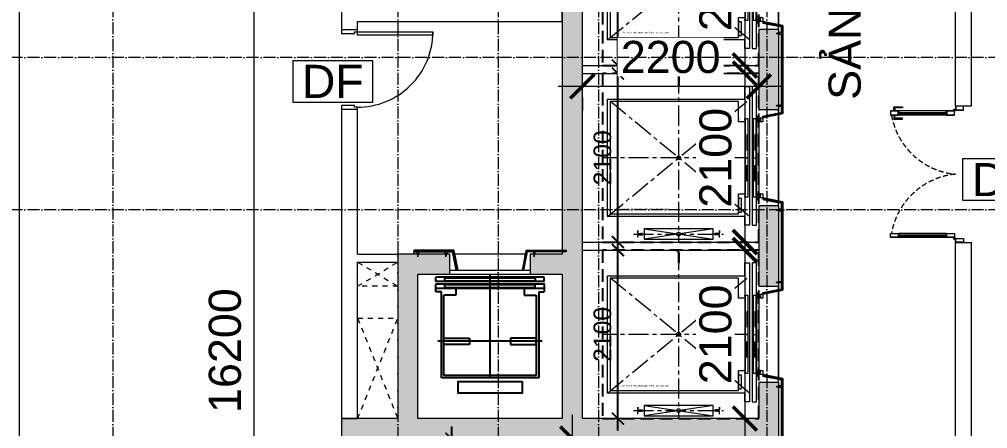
# Model space of a CAD drawing. Header units: millimetres. Extents: x -55733 to 116976, y -16290 to 119028.
# Drawn here: x 18735 to 30801, y 22225 to 27325 of the extents above; entities that cross this region are included whole.
import ezdxf
from ezdxf.enums import TextEntityAlignment as Align
from ezdxf.xclip import XClip

# ---------------------------------------------------------------- set-up
doc = ezdxf.new("R2010")
doc.units = ezdxf.units.MM
doc.header["$XCLIPFRAME"] = 0
for name, pattern in [('CENTERX2', [4, 2.5, -0.5, 0.5, -0.5]), ('Dash', [6.35, 3.175, -3.175]), ('Grid Line', [4.2, 3, -0.6, 0, -0.6]), ('HIDDEN', [0.375, 0.25, -0.125]), ('HIDDEN2', [4.7625, 3.175, -1.5875])]:
    doc.linetypes.add(name, pattern=pattern)
doc.layers.get('Defpoints').update_dxf_attribs({"color": 230})
for name, color, linetype, lineweight in [('A-DETL-GENF-HDLN', 161, 'Dash', 5), ('CHU', 181, 'Continuous', 5), ('CUA', 31, 'Continuous', 9), ('DIM', 1, 'Continuous', 5), ('G-ANNO-SYMB', 111, 'Continuous', 5), ('GRA', 211, 'Continuous', 9), ('LAT-GACH', 140, 'Continuous', 13), ('NET THAY 2', 55, 'Continuous', 5), ('NET-CAT', 3, 'Continuous', 15), ('NET-THAY', 2, 'Continuous', 9), ('THIET-BI-1', 26, 'Continuous', 5), ('TRUC', 225, 'Continuous', 5), ('Y-GHI CHU PCCC$0$Z-CT1-GHI CHU TT$0$KI-HIEU', 6, 'Continuous', 13)]:
    doc.layers.add(name, color=color, linetype=linetype, lineweight=lineweight)
doc.layers.add('Core - tb$0$CT3 MBT 11-31$0$Nqh-ME-01', color=8, linetype='Continuous')
doc.styles.add('Arial_3', font='arial_0.ttf', dxfattribs={"height": 400})
doc.styles.add('hoistway plan', font='chhbg.shx', dxfattribs={"height": 45})
doc.styles.add('TA1', font='arial_0.ttf')
doc.styles.add('Y-GHI CHU PCCC$0$Arial', font='arial_0.ttf')
doc.dimstyles.new('D_100', dxfattribs={"dimtxt": 220, "dimasz": 150, "dimexe": 150, "dimexo": 150, "dimgap": 80, "dimtad": 1, "dimdec": 0, "dimzin": 9, "dimtxsty": 'TA1', "dimblk": 'ARCHTICK', "dimcen": 1, "dimdle": 150, "dimclrd": 256, "dimclre": 256, "dimclrt": 7, "dimadec": 0, "dimazin": 0, "dimtfac": 1, "dimtdec": 0, "dimtix": 1, "dimtmove": 1, "dimatfit": 3, "dimfxl": 0, "dimtolj": 1, "dimtzin": 0, "dimlwd": -1, "dimlwe": -1, "dimarcsym": 0})
doc.dimstyles.new('D_200_KTx2', dxfattribs={"dimtxt": 400, "dimasz": 300, "dimexe": 300, "dimexo": 300, "dimgap": 160, "dimtad": 1, "dimdec": 0, "dimzin": 9, "dimtxsty": 'TA1', "dimblk": 'ARCHTICK', "dimcen": 1, "dimdle": 300, "dimclrd": 256, "dimclre": 256, "dimclrt": 7, "dimadec": 0, "dimazin": 0, "dimtfac": 1, "dimtdec": 0, "dimtix": 1, "dimtmove": 1, "dimatfit": 3, "dimldrblk": 'ARCHTICK', "dimfxl": 0, "dimtolj": 1, "dimtzin": 0, "dimlwd": -1, "dimlwe": -1, "dimarcsym": 0})
doc.dimstyles.new('hoistway plan', dxfattribs={"dimtxt": 45, "dimasz": 17, "dimexe": 15, "dimexo": 20, "dimgap": 25, "dimtad": 1, "dimdec": 0, "dimzin": 0, "dimdsep": 46, "dimtxsty": 'hoistway plan', "dimblk": 'DOT', "dimcen": 50, "dimclrd": 8, "dimclre": 8, "dimclrt": 3, "dimadec": 0, "dimazin": 0, "dimtfac": 1, "dimtdec": 0, "dimtmove": 1, "dimatfit": 3, "dimfxl": 0, "dimtolj": 1, "dimtzin": 0, "dimarcsym": 0})
pattern_1 = [(240.2551187, (159143.5025, 27963.0964), (5.42651964, -3.10086836), []), (330.2551187, (159143.5025, 27963.0964), (3.10086836, 5.42651964), [])]
pattern_2 = [(240.2551187, (159143.5025, 25763.0964), (5.42651964, -3.10086836), []), (330.2551187, (159143.5025, 25763.0964), (3.10086836, 5.42651964), [])]

# ---------------------------------------------------------------- blocks, each defined once
blk = doc.blocks.new('CUA 1 CANH MO - 2 - Type 1000-1152411-MẶT BẰNG HẦM 1')
at = {"layer": 'CUA'}
for p, q in [((-368, 1040), (-328, 1040)), ((-368, 102), (-368, 1040)), ((-328, 1040), (-328, 102)), ((-328, 102), (-368, 102))]:
    blk.add_line(p, q, dxfattribs=at)
at = {"layer": 'CUA', "lineweight": 5}
for p, q in [((-369, 102), (-399, 102)), ((-369, 61), (-369, 102)), ((-349, 61), (-369, 61)), ((-349, -98), (-349, 61)), ((571, 61), (551, 61)), ((551, 61), (551, -98)), ((601, 102), (571, 102)), ((571, 102), (571, 61)), ((-399, -98), (-349, -98)), ((551, -98), (601, -98))]:
    blk.add_line(p, q, dxfattribs=at)
blk.add_arc((-368, 102), 938, 359.5, 90, dxfattribs=at)
blk = doc.blocks.new('_DOT')
at = {"color": 0, "linetype": 'ByBlock'}
blk.add_line((-0.5, 0), (-1, 0), dxfattribs=at)
at = {"color": 0, "linetype": 'ByBlock', "const_width": 0.5}
blk.add_lwpolyline([(-0.25, 0, 1), (0.25, 0, 1)], format="xyb", close=True, dxfattribs=at)
blk = doc.blocks.new('A$C1F5A74C7')
at = {"color": 0, "lineweight": 5}
for p, q in [((0, 10), (0, 12)), ((0, 10), (21, 10)), ((3, 8), (3, 10)), ((3, 5), (3, 7)), ((5, 91), (10, 94)), ((5, 91), (5, 29)), ((5, 91), (15, 91)), ((6, 78), (5, 75)), ((5, 75), (8, 75)), ((6, 72), (5, 69)), ((5, 69), (8, 69)), ((6, 66), (5, 63)), ((5, 63), (8, 63)), ((6, 60), (5, 57)), ((5, 57), (8, 57)), ((6, 54), (5, 51)), ((5, 51), (8, 51)), ((5, 49), (8, 49)), ((5, 10), (5, 29)), ((8, 5), (5, 5)), ((7, 80), (6, 78)), ((6, 78), (10, 78)), ((8, 73), (6, 72)), ((8, 67), (6, 66)), ((8, 61), (6, 60)), ((8, 55), (6, 54)), ((8, 82), (7, 80)), ((7, 81), (10, 81)), ((7, 80), (10, 80)), ((7, 29), (7, 76)), ((7, 10), (7, 31)), ((7, 9), (7, 10)), ((7, 5), (7, 8)), ((7, 5), (7, 5)), ((9, 84), (8, 82)), ((8, 83), (10, 83)), ((8, 73), (8, 75)), ((8, 69), (8, 67)), ((8, 61), (8, 63)), ((8, 57), (8, 55)), ((8, 51), (8, 49)), ((10, 87), (9, 85)), ((9, 85), (12, 86)), ((10, 5), (9, 5)), ((10, 99), (10, 11)), ((10, 94), (15, 91)), ((10, 87), (12, 85)), ((10, 41), (10, 80)), ((10, 78), (15, 78)), ((10, 41), (11, 41)), ((10, 13), (10, 0)), ((12, 5), (10, 5)), ((11, 84), (13, 84)), ((11, 81), (14, 82)), ((11, 41), (11, 80)), ((11, 80), (14, 80)), ((12, 84), (12, 83)), ((12, 73), (12, 75)), ((12, 75), (15, 75)), ((12, 73), (15, 72)), ((12, 69), (12, 67)), ((12, 69), (15, 69)), ((12, 67), (15, 66)), ((12, 61), (12, 63)), ((12, 63), (15, 63)), ((12, 61), (15, 60)), ((12, 57), (12, 55)), ((12, 57), (15, 57)), ((12, 55), (15, 54)), ((12, 49), (12, 51)), ((12, 51), (15, 51)), ((12, 49), (15, 49)), ((12, 5), (12, 5)), ((13, 82), (14, 80)), ((16, 5), (13, 5)), ((14, 80), (15, 78)), ((14, 29), (14, 76)), ((14, 10), (14, 31)), ((14, 9), (14, 10)), ((14, 5), (14, 8)), ((15, 91), (15, 29)), ((15, 78), (15, 75)), ((15, 72), (15, 69)), ((15, 66), (15, 63)), ((15, 60), (15, 57)), ((15, 54), (15, 51)), ((15, 10), (15, 29)), ((18, 10), (18, 8)), ((18, 7), (18, 5)), ((21, 10), (21, 12))]:
    blk.add_line(p, q, dxfattribs=at)
for centre, radius, start, end in [((5, 7), 2.77, 227.3489, 309.0524), ((10, 15), 10.9, 250.5292, 255.5659), ((10, 15), 10.9, 263.51, 276.4907), ((10, 15), 10.9, 284.1671, 289.4715), ((16, 7), 2.77, 230.845, 312.6565)]:
    blk.add_arc(centre, radius, start, end, dxfattribs=at)
blk = doc.blocks.new('*U44')
for p, q in [((11, 0), (11, 0)), ((12, 0), (11, 0)), ((12, 0), (12, 0)), ((14, 0), (13, 0)), ((14, 3), (14, 4)), ((14, 2), (14, 3)), ((14, 2), (14, 2)), ((14, 0), (14, 1)), ((14, 0), (14, -1)), ((14, 0), (15, 0)), ((16, 0), (16, 0)), ((17, 0), (17, 0)), ((17, 0), (18, 0)), ((48, 10), (48, -10)), ((14, -2), (14, -3)), ((14, -2), (14, -2)), ((14, -3), (14, -4))]:
    blk.add_line(p, q)
blk.add_lwpolyline([(50, 10), (9, 10, 0.414215), (7, 8), (7, -8, 0.414214), (9, -10), (50, -10)], format="xyb")
for radius in [2.9, 0.712]:
    blk.add_circle((14, 0), radius)
at = {"extrusion": (0, 0, -1), "xscale": 0.3999999999068677, "yscale": 0.3999999999068677, "zscale": -0.4, "rotation": 90.00000000000001}
blk.add_blockref('A$C1F5A74C7', (-43, -4), dxfattribs=at)
blk = doc.blocks.new('_ArchTick')
at = {"color": 0, "const_width": 0.15}
blk.add_lwpolyline([(-0.5, -0.5), (0.5, 0.5)], dxfattribs=at)
blk = doc.blocks.new('*D133')
at = {"layer": 'Defpoints', "transparency": 16777216}
blk.add_line((1368, 5650), (1368, 2800), dxfattribs=at)
at = {"layer": 'Defpoints', "color": 0, "transparency": 16777216}
for p in [(1368, 5500), (1368, 2950), (1368, 2950)]:
    blk.add_point(p, dxfattribs=at)
at = {"layer": 'Defpoints', "transparency": 16777216, "xscale": 150, "yscale": 150, "zscale": 150}
for p, rotation in [((1368, 5500), 89.99999999999993), ((1368, 2950), 269.9999999999999)]:
    blk.add_blockref('_ArchTick', p, dxfattribs=dict(at, rotation=rotation))
at = {"layer": 'Defpoints', "color": 7, "transparency": 16777216, "insert": (984, 4175), "char_height": 220, "attachment_point": 5, "rotation": 90, "style": 'TA1'}
blk.add_mtext('\\A1;2550', dxfattribs=at)
blk = doc.blocks.new('*D128')
at = {"layer": 'Defpoints', "transparency": 16777216}
blk.add_line((3443, 5600), (3443, 8000), dxfattribs=at)
at = {"layer": 'Defpoints', "color": 0, "transparency": 16777216}
for p in [(3443, 7850), (3443, 7850), (3443, 5750)]:
    blk.add_point(p, dxfattribs=at)
at = {"layer": 'Defpoints', "transparency": 16777216, "xscale": 150, "yscale": 150, "zscale": 150}
for p, rotation in [((3443, 7850), 89.9999999999999), ((3443, 5750), 269.9999999999999)]:
    blk.add_blockref('_ArchTick', p, dxfattribs=dict(at, rotation=rotation))
at = {"layer": 'Defpoints', "color": 7, "transparency": 16777216, "insert": (3251, 6800), "char_height": 220, "attachment_point": 5, "rotation": 90, "style": 'TA1'}
blk.add_mtext('\\A1;2100', dxfattribs=at)
blk = doc.blocks.new('*D130')
at = {"layer": 'Defpoints', "transparency": 16777216}
blk.add_line((3443, 7800), (3443, 10200), dxfattribs=at)
at = {"layer": 'Defpoints', "color": 0, "transparency": 16777216}
for p in [(3443, 10050), (3443, 10050), (3443, 7950)]:
    blk.add_point(p, dxfattribs=at)
at = {"layer": 'Defpoints', "transparency": 16777216, "xscale": 150, "yscale": 150, "zscale": 150}
for p, rotation in [((3443, 10050), 89.9999999999999), ((3443, 7950), 269.9999999999999)]:
    blk.add_blockref('_ArchTick', p, dxfattribs=dict(at, rotation=rotation))
at = {"layer": 'Defpoints', "color": 7, "transparency": 16777216, "insert": (3251, 9000), "char_height": 220, "attachment_point": 5, "rotation": 90, "style": 'TA1'}
blk.add_mtext('\\A1;2100', dxfattribs=at)
blk = doc.blocks.new('*D131')
at = {"layer": 'Defpoints', "transparency": 16777216}
blk.add_line((3443, 10000), (3443, 12400), dxfattribs=at)
at = {"layer": 'Defpoints', "color": 0, "transparency": 16777216}
for p in [(3443, 12250), (3443, 12250), (3443, 10150)]:
    blk.add_point(p, dxfattribs=at)
at = {"layer": 'Defpoints', "transparency": 16777216, "xscale": 150, "yscale": 150, "zscale": 150}
for p, rotation in [((3443, 12250), 89.9999999999999), ((3443, 10150), 269.9999999999999)]:
    blk.add_blockref('_ArchTick', p, dxfattribs=dict(at, rotation=rotation))
at = {"layer": 'Defpoints', "color": 7, "transparency": 16777216, "insert": (3251, 11200), "char_height": 220, "attachment_point": 5, "rotation": 90, "style": 'TA1'}
blk.add_mtext('\\A1;2100', dxfattribs=at)
blk = doc.blocks.new('A$C02D11954')
at = {"layer": 'Core - tb$0$CT3 MBT 11-31$0$Nqh-ME-01'}
for p, q in [((-1575, -91), (-1575, -36)), ((-1463, -45), (-337, -45)), ((-1463, -82), (-1463, -45)), ((-1463, -82), (-337, -82)), ((-900, -1294), (-900, 0)), ((-337, -45), (-337, -82)), ((-225, -91), (-225, -36)), ((-1575, -221), (-1575, -121)), ((-1463, -130), (-337, -130)), ((-1463, -167), (-1463, -130)), ((-1463, -167), (-337, -167)), ((-337, -167), (-337, -130)), ((-249, -836), (-1550, -836))]:
    blk.add_line(p, q, dxfattribs=at)
for points in [[(-225, -36), (-1575, -36)], [(-225, -91), (-1575, -91)], [(-1575, -121), (-225, -121), (-225, -221)], [(-1575, -176), (-225, -176)], [(-1506, -221), (-1575, -221)], [(-1506, -1294), (-1506, -221)], [(-1325, -176), (-1325, -261)], [(-475, -176), (-475, -261)], [(-294, -221), (-294, -1294)], [(-294, -221), (-225, -221)], [(-1475, -1264), (-1475, -261)], [(-1325, -261), (-1475, -261)], [(-475, -261), (-325, -261)], [(-325, -261), (-325, -1264)], [(-1475, -876), (-1475, -796)], [(-1475, -796), (-1155, -796)], [(-1155, -796), (-1155, -876)], [(-645, -796), (-645, -876)], [(-325, -796), (-645, -796)], [(-325, -876), (-325, -796)], [(-1155, -876), (-1475, -876)], [(-645, -876), (-325, -876)], [(-294, -1294), (-1506, -1294)], [(-325, -1264), (-1475, -1264)]]:
    blk.add_lwpolyline(points, dxfattribs=at)
blk.add_lwpolyline([(-500, -1339), (-500, -1482), (-1298, -1482), (-1298, -1339)], close=True, dxfattribs=at)
blk = doc.blocks.new('*D64')
at = {"layer": 'Defpoints', "color": 0, "transparency": 16777216}
for p in [(21662, 31297), (22751, 31297), (22751, 15097)]:
    blk.add_point(p, dxfattribs=at)
at = {"layer": 'DIM', "transparency": 16777216}
for p, q in [((21662, 14797), (21662, 31597)), ((22451, 31297), (21362, 31297)), ((22451, 15097), (21362, 15097))]:
    blk.add_line(p, q, dxfattribs=at)
at = {"layer": 'DIM', "transparency": 16777216, "xscale": 300, "yscale": 300, "zscale": 300}
for p, rotation in [((21662, 31297), 90), ((21662, 15097), 270)]:
    blk.add_blockref('_ArchTick', p, dxfattribs=dict(at, rotation=rotation))
at = {"layer": 'DIM', "color": 7, "transparency": 16777216, "insert": (21298, 23197), "char_height": 400, "attachment_point": 5, "rotation": 90, "style": 'TA1'}
blk.add_mtext('\\A1;16200', dxfattribs=at)
blk = doc.blocks.new('*D70')
at = {"layer": 'Defpoints', "color": 0, "transparency": 16777216}
for p in [(27951, 28850), (27776, 26750), (27951, 26750)]:
    blk.add_point(p, dxfattribs=at)
at = {"layer": 'DIM', "transparency": 16777216}
for p, q in [((27776, 29150), (27776, 26450)), ((27651, 28850), (27476, 28850)), ((27651, 26750), (27476, 26750))]:
    blk.add_line(p, q, dxfattribs=at)
at = {"layer": 'DIM', "transparency": 16777216, "xscale": 300, "yscale": 300, "zscale": 300}
for p, rotation in [((27776, 28850), 90), ((27776, 26750), 270)]:
    blk.add_blockref('_ArchTick', p, dxfattribs=dict(at, rotation=rotation))
at = {"layer": 'DIM', "color": 7, "transparency": 16777216, "insert": (27411, 27800), "char_height": 400, "attachment_point": 5, "rotation": 90, "style": 'TA1', "bg_fill": 3, "box_fill_scale": 1.1, "bg_fill_color": 256, "bg_fill_true_color": 13158600, "bg_fill_transparency": 0}
blk.add_mtext('\\A1;2100', dxfattribs=at)
blk = doc.blocks.new('*D71')
at = {"layer": 'Defpoints', "color": 0, "transparency": 16777216}
for p in [(27951, 26650), (27776, 24550), (27951, 24550)]:
    blk.add_point(p, dxfattribs=at)
at = {"layer": 'DIM', "transparency": 16777216}
for p, q in [((27776, 26950), (27776, 24250)), ((27651, 26650), (27476, 26650)), ((27651, 24550), (27476, 24550))]:
    blk.add_line(p, q, dxfattribs=at)
at = {"layer": 'DIM', "transparency": 16777216, "xscale": 300, "yscale": 300, "zscale": 300}
for p, rotation in [((27776, 26650), 90), ((27776, 24550), 270)]:
    blk.add_blockref('_ArchTick', p, dxfattribs=dict(at, rotation=rotation))
at = {"layer": 'DIM', "color": 7, "transparency": 16777216, "insert": (27411, 25600), "char_height": 400, "attachment_point": 5, "rotation": 90, "style": 'TA1', "bg_fill": 3, "box_fill_scale": 1.1, "bg_fill_color": 256, "bg_fill_true_color": 13158600, "bg_fill_transparency": 0}
blk.add_mtext('\\A1;2100', dxfattribs=at)
blk = doc.blocks.new('*D72')
at = {"layer": 'Defpoints', "color": 0, "transparency": 16777216}
for p in [(27951, 24450), (27776, 22350), (27951, 22350)]:
    blk.add_point(p, dxfattribs=at)
at = {"layer": 'DIM', "transparency": 16777216}
for p, q in [((27776, 24750), (27776, 22050)), ((27651, 24450), (27476, 24450)), ((27651, 22350), (27476, 22350))]:
    blk.add_line(p, q, dxfattribs=at)
at = {"layer": 'DIM', "transparency": 16777216, "xscale": 300, "yscale": 300, "zscale": 300}
for p, rotation in [((27776, 24450), 90), ((27776, 22350), 270)]:
    blk.add_blockref('_ArchTick', p, dxfattribs=dict(at, rotation=rotation))
at = {"layer": 'DIM', "color": 7, "transparency": 16777216, "insert": (27411, 23400), "char_height": 400, "attachment_point": 5, "rotation": 90, "style": 'TA1', "bg_fill": 3, "box_fill_scale": 1.1, "bg_fill_color": 256, "bg_fill_true_color": 13158600, "bg_fill_transparency": 0}
blk.add_mtext('\\A1;2100', dxfattribs=at)
blk = doc.blocks.new('*D73')
at = {"layer": 'Defpoints', "color": 0, "transparency": 16777216}
for p in [(25751, 26650), (27951, 26650), (25751, 26490)]:
    blk.add_point(p, dxfattribs=at)
at = {"layer": 'DIM', "transparency": 16777216}
for p, q in [((28251, 26490), (25451, 26490)), ((25751, 26350), (25751, 26190)), ((27951, 26350), (27951, 26190))]:
    blk.add_line(p, q, dxfattribs=at)
at = {"layer": 'DIM', "transparency": 16777216, "xscale": 300, "yscale": 300, "zscale": 300, "rotation": 180}
blk.add_blockref('_ArchTick', (25751, 26490), dxfattribs=at)
at = {"layer": 'DIM', "transparency": 16777216, "xscale": 300, "yscale": 300, "zscale": 300}
blk.add_blockref('_ArchTick', (27951, 26490), dxfattribs=at)
at = {"layer": 'DIM', "color": 7, "transparency": 16777216, "insert": (26851, 26854), "char_height": 400, "attachment_point": 5, "style": 'TA1', "bg_fill": 3, "box_fill_scale": 1.1, "bg_fill_color": 256, "bg_fill_true_color": 13158600, "bg_fill_transparency": 0}
blk.add_mtext('\\A1;2200', dxfattribs=at)
blk = doc.blocks.new('*D75')
at = {"layer": 'Defpoints', "color": 0, "transparency": 16777216}
for p in [(25626, 22100), (25801, 22100), (25801, 19550)]:
    blk.add_point(p, dxfattribs=at)
at = {"layer": 'DIM', "transparency": 16777216}
for p, q in [((25626, 19250), (25626, 22400)), ((25501, 22100), (25326, 22100)), ((25501, 19550), (25326, 19550))]:
    blk.add_line(p, q, dxfattribs=at)
at = {"layer": 'DIM', "transparency": 16777216, "xscale": 300, "yscale": 300, "zscale": 300}
for p, rotation in [((25626, 22100), 90), ((25626, 19550), 270)]:
    blk.add_blockref('_ArchTick', p, dxfattribs=dict(at, rotation=rotation))
at = {"layer": 'DIM', "color": 7, "transparency": 16777216, "insert": (25261, 20825), "char_height": 400, "attachment_point": 5, "rotation": 90, "style": 'TA1', "bg_fill": 3, "box_fill_scale": 1.1, "bg_fill_color": 256, "bg_fill_true_color": 13158600, "bg_fill_transparency": 0}
blk.add_mtext('\\A1;2550', dxfattribs=at)
blk = doc.blocks.new('*U139')
for p, q in [((-788, 112), (-788, 712)), ((-771, 699, 0), (-771, 126, 0)), ((-754, 699, 0), (-754, 126, 0)), ((-738, 112), (-738, 712)), ((737, 112), (737, 712)), ((754, 699, 0), (754, 126, 0)), ((771, 699, 0), (771, 126, 0)), ((788, 112), (788, 712)), ((-5679, 0, 0), (-850, 0, 0)), ((5314, 0, 0), (850, 0, 0)), ((-5679, -100, 0), (-850, -100, 0)), ((-5666, -42, 0), (-863, -42, 0)), ((-5666, -58, 0), (-863, -58, 0)), ((5314, -100, 0), (850, -100, 0)), ((5301, -42, 0), (863, -42, 0)), ((5301, -58, 0), (863, -58, 0))]:
    blk.add_line(p, q)
at = {"color": 1}
for p, q in [((-763, 119, 0), (-763, 706, 0)), ((762, 119, 0), (762, 706, 0)), ((-857, -50, 0), (-5673, -50, 0)), ((857, -50, 0), (5308, -50, 0))]:
    blk.add_line(p, q, dxfattribs=at)
at = {"ltscale": 100}
for p, q in [((-5679, -61, 0), (-5679, -39, 0)), ((-5679, -61, 0), (-5679, -39, 0)), ((-850, -61, 0), (-850, -39, 0)), ((-850, -61, 0), (-850, -39, 0)), ((850, -61, 0), (850, -39, 0)), ((850, -61, 0), (850, -39, 0)), ((5314, -61, 0), (5314, -39, 0)), ((5314, -61, 0), (5314, -39, 0))]:
    blk.add_line(p, q, dxfattribs=at)
for points in [[(-738, 712), (-788, 712), (-788, 812), (-738, 812)], [(-740, 714), (-786, 714), (-786, 810), (-740, 810)], [(737, 712), (788, 712), (788, 812), (737, 812)], [(740, 714), (786, 714), (786, 810), (740, 810)], [(-5729, -100), (-5729, 0), (-5679, 0), (-5679, -100)], [(-850, 0), (-800, 0), (-800, -100), (-850, -100)], [(-738, 12), (-788, 12), (-788, 112), (-738, 112)], [(-740, 14), (-786, 14), (-786, 110), (-740, 110)], [(737, 12), (788, 12), (788, 112), (737, 112)], [(740, 14), (786, 14), (786, 110), (740, 110)], [(850, 0), (800, 0), (800, -100), (850, -100)], [(5364, -100), (5364, 0), (5314, 0), (5314, -100)], [(-5727, -98), (-5727, -2), (-5681, -2), (-5681, -98)], [(-848, -2), (-802, -2), (-802, -98), (-848, -98)], [(848, -2), (802, -2), (802, -98), (848, -98)], [(5362, -98), (5362, -2), (5316, -2), (5316, -98)]]:
    blk.add_lwpolyline(points, close=True)
for points in [[(687, 662), (697, 662), (697, 757), (728, 757, -0.063254), (727, 760), (727, 765, -0.063254), (728, 767), (687, 767), (687, 757)], [(737, 775), (737, 750, -0.414214), (727, 760), (727, 765, -0.414214)], [(788, 775), (788, 750, 0.414214), (798, 760), (798, 765, 0.414214)], [(838, 662), (828, 662), (828, 757), (797, 757, 0.063254), (798, 760), (798, 765, 0.063254), (797, 767), (838, 767), (838, 757)]]:
    blk.add_lwpolyline(points, format="xyb", close=True)
at = {"elevation": 0}
for points in [[(-752, 712), (-774, 712), (-774, 700, 0.414214), (-773, 699), (-770, 699, 0.414214), (-769, 700, 0.414214), (-770, 700), (-772, 700, -0.414214), (-773, 701), (-773, 711, -0.414214), (-772, 711), (-753, 711, -0.414214), (-753, 711), (-753, 701, -0.414214), (-753, 700), (-756, 700, 0.414214), (-756, 700, 0.414214), (-756, 699), (-752, 699, 0.414214), (-752, 700), (-752, 712)], [(752, 712), (774, 712), (774, 700, -0.414214), (773, 699), (770, 699, -0.414214), (769, 700, -0.414214), (770, 700), (772, 700, 0.414214), (772, 701), (772, 711, 0.414214), (772, 711), (753, 711, 0.414214), (752, 711), (752, 701, 0.414214), (753, 700), (756, 700, -0.414214), (756, 700, -0.414214), (756, 699), (752, 699, -0.414214), (752, 700), (752, 712)], [(-5679, -39), (-5679, -61), (-5667, -61, 0.414214), (-5666, -61), (-5666, -57, 0.414214), (-5667, -57, 0.414214), (-5667, -57), (-5667, -60, -0.414214), (-5668, -60), (-5678, -60, -0.414214), (-5678, -60), (-5678, -41, -0.414214), (-5678, -40), (-5668, -40, -0.414214), (-5667, -41), (-5667, -43, 0.414214), (-5667, -44, 0.414214), (-5666, -43), (-5666, -40, 0.414214), (-5667, -39), (-5679, -39)], [(-850, -39), (-850, -61), (-863, -61, -0.414214), (-863, -61), (-863, -57, -0.414214), (-863, -57, -0.414214), (-862, -57), (-862, -60, 0.414214), (-862, -60), (-852, -60, 0.414214), (-851, -60), (-851, -41, 0.414214), (-852, -40), (-862, -40, 0.414214), (-862, -41), (-862, -43, -0.414214), (-863, -44, -0.414214), (-863, -43), (-863, -40, -0.414214), (-863, -39), (-850, -39)], [(850, -39), (850, -61), (863, -61, 0.414214), (863, -61), (863, -57, 0.414214), (863, -57, 0.414214), (862, -57), (862, -60, -0.414214), (862, -60), (852, -60, -0.414214), (851, -60), (851, -41, -0.414214), (852, -40), (862, -40, -0.414214), (862, -41), (862, -43, 0.414214), (863, -44, 0.414214), (863, -43), (863, -40, 0.414214), (863, -39), (850, -39)], [(5314, -39), (5314, -61), (5302, -61, -0.414214), (5301, -61), (5301, -57, -0.414214), (5302, -57, -0.414214), (5302, -57), (5302, -60, 0.414214), (5303, -60), (5313, -60, 0.414214), (5313, -60), (5313, -41, 0.414214), (5313, -40), (5303, -40, 0.414214), (5302, -41), (5302, -43, -0.414214), (5302, -44, -0.414214), (5301, -43), (5301, -40, -0.414214), (5302, -39), (5314, -39)]]:
    blk.add_lwpolyline(points, format="xyb", dxfattribs=at)
at = {"color": 8, "lineweight": 5, "elevation": 0}
for points in [[(-765, 706, -0.110226), (-765, 706), (-760, 706, -0.110226), (-760, 706, -0.547587), (-760, 702, 0.371535), (-760, 702, -0.207699), (-760, 698, 0.626616), (-760, 697, 0.088099), (-754, 699), (-757, 699), (-757, 702), (-755, 702), (-759, 707, 0.26277), (-759, 707), (-763, 707), (-766, 707, 0.26277), (-766, 707), (-770, 702), (-768, 702), (-768, 699), (-771, 699, 0.088099), (-765, 697, 0.626616), (-765, 698, -0.207699), (-765, 702, 0.371535), (-765, 702, -0.547587)], [(765, 706, 0.110226), (765, 706), (760, 706, 0.110226), (760, 706, 0.547587), (760, 702, -0.371535), (760, 702, 0.207699), (760, 698, -0.626616), (760, 697, -0.088099), (754, 699), (757, 699), (757, 702), (755, 702), (759, 707, -0.26277), (759, 707), (762, 707), (766, 707, -0.26277), (766, 707), (770, 702), (768, 702), (768, 699), (771, 699, -0.088099), (765, 697, -0.626616), (765, 698, 0.207699), (765, 702, -0.371535), (765, 702, 0.547587)], [(-765, 119, 0.110226), (-765, 119), (-760, 119, 0.110226), (-760, 119, 0.547587), (-760, 123, -0.371535), (-760, 123, 0.207699), (-760, 127, -0.626616), (-760, 128, -0.088099), (-754, 126), (-757, 126), (-757, 123), (-755, 123), (-759, 118, -0.26277), (-759, 118), (-763, 118), (-766, 118, -0.26277), (-766, 118), (-770, 123), (-768, 123), (-768, 126), (-771, 126, -0.088099), (-765, 128, -0.626616), (-765, 127, 0.207699), (-765, 123, -0.371535), (-765, 123, 0.547587)], [(765, 119, -0.110226), (765, 119), (760, 119, -0.110226), (760, 119, -0.547587), (760, 123, 0.371535), (760, 123, -0.207699), (760, 127, 0.626616), (760, 128, 0.088099), (754, 126), (757, 126), (757, 123), (755, 123), (759, 118, 0.26277), (759, 118), (762, 118), (766, 118, 0.26277), (766, 118), (770, 123), (768, 123), (768, 126), (771, 126, 0.088099), (765, 128, 0.626616), (765, 127, -0.207699), (765, 123, 0.371535), (765, 123, -0.547587)]]:
    blk.add_lwpolyline(points, format="xyb", close=True, dxfattribs=at)
at = {"color": 1, "elevation": 0}
for points in [[(-760, 119), (-765, 119), (-765, 706), (-760, 706)], [(760, 119), (765, 119), (765, 706), (760, 706)]]:
    blk.add_lwpolyline(points, close=True, dxfattribs=at)
for points in [[(-752, 112), (-774, 112), (-774, 125, -0.414214), (-773, 126), (-770, 126, -0.414214), (-769, 125, -0.414214), (-770, 124), (-772, 124, 0.414214), (-773, 124), (-773, 114, 0.414214), (-772, 114), (-753, 114, 0.414214), (-753, 114), (-753, 124, 0.414214), (-753, 124), (-756, 124, -0.414214), (-756, 125, -0.414214), (-756, 126), (-752, 126, -0.414214), (-752, 125), (-752, 112)], [(752, 112), (774, 112), (774, 125, 0.414214), (773, 126), (770, 126, 0.414214), (769, 125, 0.414214), (770, 124), (772, 124, -0.414214), (772, 124), (772, 114, -0.414214), (772, 114), (753, 114, -0.414214), (752, 114), (752, 124, -0.414214), (753, 124), (756, 124, 0.414214), (756, 125, 0.414214), (756, 126), (752, 126, 0.414214), (752, 125), (752, 112)]]:
    blk.add_lwpolyline(points, format="xyb")
at = {"elevation": 0}
for points in [[(-5679, -41), (-5679, -60)], [(-5679, -41), (-5679, -60)], [(-850, -41), (-850, -60)], [(-850, -41), (-850, -60)], [(850, -41), (850, -60)], [(850, -41), (850, -60)], [(5314, -41), (5314, -60)], [(5314, -41), (5314, -60)]]:
    blk.add_lwpolyline(points, dxfattribs=at)
at = {"color": 8, "lineweight": 5}
for points in [[(-5673, -52, -0.110226), (-5673, -52), (-5673, -48, -0.110226), (-5673, -48, -0.547587), (-5669, -47, 0.371535), (-5669, -47, -0.207699), (-5664, -47, 0.626616), (-5664, -47, 0.088099), (-5666, -42), (-5666, -44), (-5669, -44), (-5669, -43), (-5674, -46, 0.26277), (-5674, -47), (-5674, -50), (-5674, -53, 0.26277), (-5674, -54), (-5669, -57), (-5669, -56), (-5666, -56), (-5666, -58, 0.088099), (-5664, -53, 0.626616), (-5664, -53, -0.207699), (-5669, -53, 0.371535), (-5669, -53, -0.547587)], [(-857, -52, 0.110226), (-857, -52), (-857, -48, 0.110226), (-857, -48, 0.547587), (-860, -47, -0.371535), (-861, -47, 0.207699), (-865, -47, -0.626616), (-865, -47, -0.088099), (-863, -42), (-863, -44), (-860, -44), (-860, -43), (-856, -46, -0.26277), (-855, -47), (-855, -50), (-855, -53, -0.26277), (-856, -54), (-860, -57), (-860, -56), (-863, -56), (-863, -58, -0.088099), (-865, -53, -0.626616), (-865, -53, 0.207699), (-861, -53, -0.371535), (-860, -53, 0.547587)], [(857, -52, -0.110226), (857, -52), (857, -48, -0.110226), (857, -48, -0.547587), (860, -47, 0.371535), (861, -47, -0.207699), (865, -47, 0.626616), (865, -47, 0.088099), (863, -42), (863, -44), (860, -44), (860, -43), (856, -46, 0.26277), (855, -47), (855, -50), (855, -53, 0.26277), (856, -54), (860, -57), (860, -56), (863, -56), (863, -58, 0.088099), (865, -53, 0.626616), (865, -53, -0.207699), (861, -53, 0.371535), (860, -53, -0.547587)], [(5308, -52, 0.110226), (5308, -52), (5308, -48, 0.110226), (5308, -48, 0.547587), (5304, -47, -0.371535), (5304, -47, 0.207699), (5299, -47, -0.626616), (5299, -47, -0.088099), (5301, -42), (5301, -44), (5304, -44), (5304, -43), (5308, -46, -0.26277), (5309, -47), (5309, -50), (5309, -53, -0.26277), (5308, -54), (5304, -57), (5304, -56), (5301, -56), (5301, -58, -0.088099), (5299, -53, -0.626616), (5299, -53, 0.207699), (5304, -53, -0.371535), (5304, -53, 0.547587)]]:
    blk.add_lwpolyline(points, format="xyb", close=True, dxfattribs=at)
at = {"color": 1}
for points in [[(-857, -48), (-857, -53), (-5673, -53), (-5673, -48)], [(857, -48), (857, -53), (5308, -53), (5308, -48)]]:
    blk.add_lwpolyline(points, close=True, dxfattribs=at)
for centre, radius in [((-800, 12), 12.5), ((-800, 12), 10.5), ((800, 12), 12.5), ((800, 12), 10.5)]:
    blk.add_circle(centre, radius)
at = {"color": 8, "linetype": 'HIDDEN2', "lineweight": 5, "ltscale": 20}
for centre, start, end in [((-893, -86), 5.5004, 79.9944), ((893, -86), 100.0056, 174.4996)]:
    blk.add_arc(centre, 898, start, end, dxfattribs=at)
blk = doc.blocks.new('Y-GHI CHU PCCC$0$A$C67775D76')
at = {"color": 8, "ltscale": 30}
blk.add_lwpolyline([(-266.7, -137.5), (266.7, -137.5), (266.7, 137.5), (-266.7, 137.5)], close=True, dxfattribs=at)
at = {"color": 8, "style": 'Y-GHI CHU PCCC$0$Arial'}
blk.add_text('DF', height=220, dxfattribs=at).set_placement((0, 0), align=Align.MIDDLE_CENTER)
blk = doc.blocks.new('P13_13_900_CO_900_1600x1350_Rear_2050x1910')
h = blk.add_hatch()
h.set_pattern_fill('ANSI31', color=256, scale=50, angle=90, style=0)
h.set_pattern_definition([(225, (-738.679, 3896.771), (-4.419417, 4.419417), [])])
h.paths.add_polyline_path([(-947, 2019, 0.227735), (-946, 2018, -0.227735), (-945, 2016), (-945, 1990, -0.414214), (-947, 1988), (-953, 1988, -0.414214), (-955, 1990), (-955, 2016, -0.227735), (-954, 2018, 0.227735), (-954, 2019), (-954, 2041, 0.414214), (-956, 2043), (-986, 2043, -0.414214), (-988, 2045), (-988, 2050), (-913, 2050), (-913, 2045, -0.414214), (-915, 2043), (-945, 2043, 0.414214), (-947, 2041)])
h = blk.add_hatch()
h.set_pattern_fill('ANSI31', color=256, scale=50, angle=90, style=0)
h.set_pattern_definition([(315, (-3335.6985, 52.7706), (-4.419417, -4.419417), [])])
h.paths.add_polyline_path([(-1460, 6), (-1458, 6), (-1458, 34, -0.414214), (-1450, 42), (-1405, 42, 0.414214), (-1400, 47), (-1400, 53, 0.414214), (-1405, 58), (-1450, 58, -0.414214), (-1458, 66), (-1458, 93), (-1460, 93), (-1460, 65, 0.414214), (-1451, 56), (-1406, 56, -0.414214), (-1402, 52), (-1402, 48, -0.414214), (-1406, 44), (-1451, 44, 0.414214), (-1460, 35)])
h = blk.add_hatch()
h.set_pattern_fill('ANSI31', color=256, scale=50, angle=90, style=0)
h.set_pattern_definition([(225, (1435.637, 52.7706), (4.419417, -4.419417), [])])
h.paths.add_polyline_path([(-440, 6), (-442, 6), (-442, 34, 0.414214), (-450, 42), (-495, 42, -0.414214), (-500, 47), (-500, 53, -0.414214), (-495, 58), (-450, 58, 0.414214), (-442, 66), (-442, 93), (-440, 93), (-440, 65, -0.414214), (-449, 56), (-494, 56, 0.414214), (-498, 52), (-498, 48, 0.414214), (-494, 44), (-449, 44, -0.414214), (-440, 35)])
for p, q in [((-988, 2050), (-913, 2050)), ((-988, 2050), (-988, 2045)), ((-986, 2043), (-956, 2043)), ((-955, 2016), (-955, 1890)), ((-954, 2019), (-954, 2041)), ((-947, 2019), (-947, 2041)), ((-915, 2043), (-945, 2043)), ((-945, 2016), (-945, 1890)), ((-913, 2050), (-913, 2045)), ((-953, 1888), (-947, 1888)), ((-205, 1485), (-195, 1485)), ((-125, 1450), (-125, 550)), ((-65, 1450), (-65, 550)), ((-65, 1450), (-65, 550)), ((-35, 1450), (-35, 550)), ((50, 1550), (20, 1485)), ((20, 1450), (20, 550)), ((-85, 1000), (-120, 1000)), ((-85, 1000), (-120, 1000)), ((-205, 515), (-195, 515)), ((50, 450), (20, 515)), ((-1458, 93), (-1460, 93)), ((-1460, 93), (-1460, 65)), ((-1460, 6), (-1460, 35)), ((-1458, 6), (-1460, 6)), ((-1458, 66), (-1458, 93)), ((-1458, 6), (-1458, 34)), ((-1451, 56), (-1406, 56)), ((-1451, 44), (-1406, 44)), ((-1450, 58), (-1405, 58)), ((-1450, 42), (-1405, 42)), ((-1402, 48), (-1402, 52)), ((-1400, 47), (-1400, 53)), ((-500, 47), (-500, 53)), ((-498, 48), (-498, 52)), ((-450, 58), (-495, 58)), ((-450, 42), (-495, 42)), ((-449, 56), (-494, 56)), ((-449, 44), (-494, 44)), ((-442, 66), (-442, 93)), ((-442, 93), (-440, 93)), ((-442, 6), (-442, 34)), ((-442, 6), (-440, 6)), ((-440, 93), (-440, 65)), ((-440, 6), (-440, 35))]:
    blk.add_line(p, q)
at = {"linetype": 'CENTERX2', "ltscale": 100}
for p, q in [((-950, 2050), (-950, -50)), ((-1835, 269), (-65, 1731)), ((-65, 269), (-1835, 1731)), ((-125, 1000), (-1900, 1000)), ((-1512, 50), (-389, 50))]:
    blk.add_line(p, q, dxfattribs=at)
at = {"linetype": 'HIDDEN', "ltscale": 150}
for p, q in [((-125, 1731), (-125, 1485)), ((-125, 515), (-125, 269))]:
    blk.add_line(p, q, dxfattribs=at)
at = {"ltscale": 100}
for p, q in [((-520, 115), (-1380, -15)), ((-1380, 115), (-520, -15))]:
    blk.add_line(p, q, dxfattribs=at)
for points in [[(-65, 550), (-65, 160), (-125, 160), (-125, 269), (-1835, 269), (-1835, 1731), (-125, 1731), (-125, 1890), (-65, 1890), (-65, 1890)], [(-65, 1890), (-65, 1450)], [(20, 1473), (20, 1890), (-35, 1890), (-35, 1450)], [(-135, 1485), (-125, 1485), (-125, 1450), (-205, 1450), (-205, 1485), (-205, 1700), (-1805, 1700), (-1805, 300), (-205, 300), (-205, 515), (-205, 550), (-125, 550), (-125, 515), (-135, 515)], [(-120, 1000), (-85, 1000), (-85, 1485), (-120, 1485), (-120, 515), (-85, 515), (-85, 1000)], [(-20, 1000), (15, 1000), (15, 1485), (-20, 1485), (-20, 515), (15, 515), (15, 1000)], [(70, 1485), (70, 1450), (20, 1450), (20, 1485), (35, 1485), (35, 1480), (25, 1480), (25, 1455), (65, 1455), (65, 1480), (55, 1480), (55, 1485), (70, 1485)], [(-35, 550), (-35, 160), (20, 160), (20, 515)], [(70, 515), (70, 550), (20, 550), (20, 515), (35, 515), (35, 520), (25, 520), (25, 545), (65, 545), (65, 520), (55, 520), (55, 515), (70, 515)]]:
    blk.add_lwpolyline(points)
for points in [[(50, 1450), (50, 1500), (100, 1500), (100, 1450)], [(-205, 318), (-205, 498), (-207, 498), (-207, 318)], [(-165, 323), (-165, 493), (-205, 493), (-205, 323)], [(50, 500), (50, 550), (100, 550), (100, 500)], [(-520, 115), (-1380, 115), (-1380, -15), (-520, -15)]]:
    blk.add_lwpolyline(points, close=True)
for centre in [(-950, 1000), (-950, 50)]:
    blk.add_circle(centre, 23.8, dxfattribs=at)
for centre, radius, start, end in [((-986, 2045), 2, 180, 270), ((-956, 2041), 2, 0, 90), ((-953, 2016), 2, 128.6822, 180), ((-956, 2019), 2, 308.6822, 0), ((-945, 2041), 2, 90, 180), ((-945, 2019), 2, 180, 231.3178), ((-947, 2016), 2, 0, 51.3178), ((-915, 2045), 2, 270, 0), ((-953, 1890), 2, 180, 270), ((-947, 1890), 2, 270, 0), ((-1451, 65), 9, 180, 270), ((-1451, 35), 9, 90, 180), ((-1450, 66), 8, 180, 270), ((-1450, 34), 8, 90, 180), ((-1406, 52), 4, 0, 90), ((-1406, 48), 4, 270, 0), ((-1405, 53), 5, 0, 90), ((-1405, 47), 5, 270, 0), ((-495, 53), 5, 90, 180), ((-495, 47), 5, 180, 270), ((-494, 52), 4, 90, 180), ((-494, 48), 4, 180, 270), ((-450, 66), 8, 270, 0), ((-450, 34), 8, 0, 90), ((-449, 65), 9, 270, 0), ((-449, 35), 9, 0, 90)]:
    blk.add_arc(centre, radius, start, end)
at = {"layer": 'Defpoints', "linetype": 'HIDDEN2', "ltscale": 50}
blk.add_lwpolyline([(-1900, -50), (50, -50), (50, 2050), (-1900, 2050)], close=True, dxfattribs=at)
at = {"layer": 'Defpoints'}
blk.add_text('900_2_CO_900_1600x1400x2100_Rear_2100x19500', height=20, dxfattribs=at).set_placement((-1750, 350))
for points in [[(-102, 1290), (-102, 1091)], [(-2, 1290), (-2, 1091)], [(-102, 710), (-102, 909)], [(-2, 710), (-2, 909)]]:
    blk.add_leader(points, dimstyle='hoistway plan', override={"dimasz": 40, "dimtad": 0, "dimclrd": 256})
blk = doc.blocks.new('A$C18732D84')
at = {"layer": 'GRA', "transparency": 33554687}
h = blk.add_hatch(dxfattribs=at)
h.set_pattern_fill('ANSI37', color=159, scale=50, angle=555.25512, style=0)
h.set_pattern_definition([(240.2551187, (159143.5025, 30163.0964), (5.42651964, -3.10086836), []), (330.2551187, (159143.5025, 30163.0964), (3.10086836, 5.42651964), [])])
h.paths.add_polyline_path([(5500, 10650), (5250, 10700), (5250, 10679.6), (5480, 10633.6)])
h = blk.add_hatch(dxfattribs=at)
h.set_pattern_fill('ANSI37', color=159, scale=50, angle=180, style=0)
h.set_pattern_definition([(225, (281291.963, 15014.836), (4.41941738, -4.41941738), []), (315, (281291.963, 15014.836), (4.41941738, 4.41941738), [])])
h.paths.add_polyline_path([(5500, 10650), (5500, 9550), (5480, 9566.4), (5480, 10633.6)])
h = blk.add_hatch(dxfattribs=at)
h.set_pattern_fill('ANSI37', color=159, scale=50, angle=555.25512, style=0)
h.set_pattern_definition(pattern_1)
h.paths.add_polyline_path([(5500, 9550), (5250, 9500), (5250, 9520.4), (5480, 9566.4)])
h = blk.add_hatch(dxfattribs=at)
h.set_pattern_fill('ANSI37', color=159, scale=50, angle=555.25512, style=0)
h.set_pattern_definition(pattern_1)
h.paths.add_polyline_path([(5500, 8450), (5250, 8500), (5250, 8479.6), (5480, 8433.6)])
h = blk.add_hatch(dxfattribs=at)
h.set_pattern_fill('ANSI37', color=159, scale=50, angle=180, style=0)
h.set_pattern_definition([(225, (281291.963, 12814.836), (4.41941738, -4.41941738), []), (315, (281291.963, 12814.836), (4.41941738, 4.41941738), [])])
h.paths.add_polyline_path([(5500, 8450), (5500, 7350), (5480, 7366.4), (5480, 8433.6)])
h = blk.add_hatch(dxfattribs=at)
h.set_pattern_fill('ANSI37', color=159, scale=50, angle=270, style=0)
h.set_pattern_definition([(315, (-1864.836, 283641.963), (4.41941738, 4.41941738), []), (45, (-1864.836, 283641.963), (-4.41941738, 4.41941738), [])])
h.paths.add_polyline_path([(1400, 7850), (900, 7850), (900, 7800), (900, 7830), (1383.6, 7830)])
h = blk.add_hatch(dxfattribs=at)
h.set_pattern_fill('ANSI37', color=159, scale=50, angle=645.25512, style=0)
h.set_pattern_definition([(330.2551187, (-17013.0964, 161493.5025), (3.10086836, 5.42651964), []), (60.2551187, (-17013.0964, 161493.5025), (-5.42651964, 3.10086836), [])])
h.paths.add_polyline_path([(1400, 7850), (1450, 7600), (1429.6, 7600), (1383.6, 7830)])
h = blk.add_hatch(dxfattribs=at)
h.set_pattern_fill('ANSI37', color=159, scale=50, angle=645.25512, style=0)
h.set_pattern_definition([(330.2551187, (-17213.0964, 161493.5025), (3.10086836, 5.42651964), []), (60.2551187, (-17213.0964, 161493.5025), (-5.42651964, 3.10086836), [])])
h.paths.add_polyline_path([(2300, 7850), (2250, 7600), (2270.4, 7600), (2316.4, 7830)])
h = blk.add_hatch(dxfattribs=at)
h.set_pattern_fill('ANSI37', color=159, scale=50, angle=270, style=0)
h.set_pattern_definition([(315, (-2064.836, 283641.963), (4.41941738, 4.41941738), []), (45, (-2064.836, 283641.963), (-4.41941738, 4.41941738), [])])
h.paths.add_polyline_path([(2300, 7850), (2800, 7850), (2800, 7830), (2316.4, 7830)])
h = blk.add_hatch(dxfattribs=at)
h.set_pattern_fill('ANSI37', color=159, scale=50, angle=555.25512, style=0)
h.set_pattern_definition(pattern_2)
h.paths.add_polyline_path([(5500, 7350), (5250, 7300), (5250, 7320.4), (5480, 7366.4)])
h = blk.add_hatch(dxfattribs=at)
h.set_pattern_fill('ANSI37', color=159, scale=50, angle=555.25512, style=0)
h.set_pattern_definition(pattern_2)
h.paths.add_polyline_path([(5500, 6250), (5250, 6300), (5250, 6279.6), (5480, 6233.6)])
h = blk.add_hatch(dxfattribs=at)
h.set_pattern_fill('ANSI37', color=159, scale=50, angle=180, style=0)
h.set_pattern_definition([(225, (281291.963, 10614.836), (4.41941738, -4.41941738), []), (315, (281291.963, 10614.836), (4.41941738, 4.41941738), [])])
h.paths.add_polyline_path([(5500, 6250), (5500, 5450), (5480, 5470), (5480, 6233.6)])
at = {"layer": 'NET-CAT'}
h = blk.add_hatch(color=256, dxfattribs=at)
h.dxf.hatch_style = 1
h.paths.add_polyline_path([(5450, 10600), (5200, 10600), (5200, 9600), (5450, 9600)], flags=17)
h.paths.add_polyline_path([(5450, 12800), (5200, 12800), (5200, 11800), (5450, 11800)], flags=17)
h.paths.add_polyline_path([(5450, 8400), (5200, 8400), (5200, 7400), (5450, 7400)], flags=17)
h.paths.add_polyline_path([(5450, 6200), (5200, 6200), (5200, 5750), (3000, 5750), (3000, 14450), (5200, 14450), (5200, 14000), (5450, 14000), (5450, 14700), (2750, 14700), (2750, 7800), (2350, 7800), (2350, 7550), (2750, 7550), (2750, 5750), (950, 5750), (950, 7550), (1350, 7550), (1350, 7800), (700, 7800), (700, 5750), (0, 5750), (0, -50), (4150, -50), (4150, 200), (250, 200), (250, 2700), (5450, 2700), (5450, 2950), (3300, 2950), (3300, 3825), (3050, 3825), (3050, 2950), (250, 2950), (250, 5500), (3050, 5500), (3050, 5025), (3300, 5025), (3300, 5500), (5450, 5500)])
at = {"layer": 'GRA'}
for points in [[(5500, 10650), (5250, 10700), (5250, 10679.6), (5480, 10633.6)], [(5500, 10650), (5500, 9550), (5480, 9566.4), (5480, 10633.6)], [(5500, 9550), (5250, 9500), (5250, 9520.4), (5480, 9566.4)], [(5500, 8450), (5250, 8500), (5250, 8479.6), (5480, 8433.6)], [(5500, 8450), (5500, 7350), (5480, 7366.4), (5480, 8433.6)], [(1400, 7850), (900, 7850), (900, 7800), (900, 7830), (1383.6, 7830)], [(1400, 7850), (1450, 7600), (1429.6, 7600), (1383.6, 7830)], [(2300, 7850), (2250, 7600), (2270.4, 7600), (2316.4, 7830)], [(2300, 7850), (2800, 7850), (2800, 7830), (2316.4, 7830)], [(5500, 7350), (5250, 7300), (5250, 7320.4), (5480, 7366.4)], [(5500, 6250), (5250, 6300), (5250, 6279.6), (5480, 6233.6)], [(5500, 6250), (5500, 5450), (5480, 5470), (5480, 6233.6)]]:
    blk.add_lwpolyline(points, close=True, dxfattribs=at)
at = {"layer": 'LAT-GACH'}
for p, q in [((5450, 10660), (5450, 11800)), ((5450, 8460), (5450, 9600)), ((5200, 9450), (5200, 8550)), ((2290, 7800), (1410, 7800)), ((1350, 7550), (2350, 7550)), ((5450, 6260), (5450, 7400)), ((5200, 7250), (5200, 6350))]:
    blk.add_line(p, q, dxfattribs=at)
at = {"layer": 'NET THAY 2'}
for p, q in [((3000, 10150), (5200, 10150)), ((3000, 10050), (5200, 10050)), ((3000, 7950), (5200, 7950)), ((3000, 7850), (5200, 7850))]:
    blk.add_line(p, q, dxfattribs=at)
at = {"layer": 'NET-CAT'}
blk.add_lwpolyline([(5450, 5500), (5450, 6200), (5200, 6200), (5200, 5750), (3000, 5750), (3000, 14450), (5200, 14450), (5200, 14000), (5450, 14000), (5450, 14700), (2750, 14700), (2750, 7800), (2350, 7800), (2350, 7550), (2750, 7550), (2750, 5750), (950, 5750), (950, 7550), (1350, 7550), (1350, 7800), (700, 7800), (700, 5750), (0, 5750), (0, -50)], dxfattribs=at)
for points in [[(5450, 10600), (5200, 10600), (5200, 9600), (5450, 9600)], [(5450, 8400), (5200, 8400), (5200, 7400), (5450, 7400)]]:
    blk.add_lwpolyline(points, close=True, dxfattribs=at)
at = {"layer": 'GRA'}
for p, rotation in [((5500, 10550), 180), ((5500, 8350), 180), ((2400, 7850), 270), ((5500, 6150), 180)]:
    blk.add_blockref('*U44', p, dxfattribs=dict(at, rotation=rotation))
at = {"layer": 'GRA', "xscale": -1}
for p, rotation in [((5500, 9650), 359.9999999999978), ((950, 7850), 90), ((950, 7850), 90), ((1300, 7850), 90), ((1300, 7850), 90), ((5500, 7450), 359.9999999999978)]:
    blk.add_blockref('*U44', p, dxfattribs=dict(at, rotation=rotation))
for p in [(5500, 9650), (5500, 7450)]:
    blk.add_blockref('*U44', p, dxfattribs=at)
at = {"layer": 'NET-CAT'}
blk.add_blockref('A$C02D11954', (2750, 7550), dxfattribs=at)
at = {"layer": 'THIET-BI-1'}
for p in [(5150, 10200), (5150, 8000), (5150, 5800)]:
    blk.add_blockref('P13_13_900_CO_900_1600x1350_Rear_2050x1910', p, dxfattribs=at)
at = {"layer": 'Defpoints'}
for base, p1, p2, picture, middle in [((3443.3, 12250), (3443.3, 10150), (3443.3, 12250), '*D131', (3251, 11200)), ((3443.3, 10050), (3443.3, 7950), (3443.3, 10050), '*D130', (3251, 9000)), ((3443.3, 7850), (3443.3, 5750), (3443.3, 7850), '*D128', (3251, 6800))]:
    dim = blk.add_linear_dim(base=base, p1=p1, p2=p2, angle=90, dimstyle='D_100', dxfattribs=at)
    dim.commit()
    dim.dimension.update_dxf_attribs({"geometry": picture, "text_midpoint": middle})
dim = blk.add_linear_dim(base=(1368.5, 2950), p1=(1368.5, 5500), p2=(1368.5, 2950), angle=90, dimstyle='D_100', dxfattribs=at)
dim.commit()
dim.dimension.update_dxf_attribs({"geometry": '*D133', "text_midpoint": (1176.2, 4175), "dimtype": 128})

msp = doc.modelspace()

# ---------------------------------------------------------------- linework, layer by layer
at = {"layer": 'A-DETL-GENF-HDLN', "ltscale": 20}
for p, q in [((22950.5, 24299.9), (23450.5, 24000.4)), ((22950.5, 23999.6), (23450.5, 24299.1)), ((23450.5, 24000.4), (22950.5, 23999.6)), ((22950.5, 23600), (23450.5, 22350.7)), ((22950.5, 23600), (23450.5, 23600)), ((22950.5, 22349.9), (23450.5, 23599.2))]:
    msp.add_line(p, q, dxfattribs=at)
at = {"layer": 'G-ANNO-SYMB'}
msp.add_line((18734.8, -12536.8), (18734.8, 47193.1), dxfattribs=at)
at = {"layer": 'NET-CAT'}
for p, q in [((22750.5, 31299.9), (22750.5, 27199.9)), ((30600.9, 26245.4), (30600.9, 31300.3)), ((30400.9, 26245.4), (30400.9, 31100.3)), ((25500.5, 27299.9), (25500.5, 27499.9)), ((22950.5, 27199.9), (22950.5, 27299.9)), ((22950.5, 27299.9), (25500.5, 27299.9)), ((22750.5, 27199.9), (22950.5, 27199.9)), ((22750.5, 26199.9), (22750.5, 22349.9)), ((22950.5, 26199.9), (22750.5, 26199.9)), ((22950.5, 24399.9), (22950.5, 26199.9)), ((30400.9, 26245.4), (30600.9, 26245.4)), ((30400.9, 20300.3), (30400.9, 24545.4)), ((30400.9, 24545.4), (30600.9, 24545.4)), ((30600.9, 20100.3), (30600.9, 24545.4)), ((22950.5, 24399.9), (23450.5, 24399.9)), ((22950.5, 22349.9), (22950.5, 24299.9)), ((22950.5, 24299.9), (23450.5, 24299.9)), ((22750.5, 22349.9), (22950.5, 22349.9))]:
    msp.add_line(p, q, dxfattribs=at)
at = {"layer": 'NET-THAY'}
for p, q in [((28190.5, 28399.9), (28190.5, 27199.9)), ((28190.5, 26199.9), (28190.5, 24999.9)), ((24100.5, 24199.9), (25100.5, 24199.9)), ((28190.5, 23999.9), (28190.5, 22799.9))]:
    msp.add_line(p, q, dxfattribs=at)
at = {"layer": 'TRUC', "linetype": 'Grid Line', "ltscale": 50}
for p, q in [((19900.5, 47249.9), (19900.5, -9494.1)), ((23450.5, 47249.9), (23450.5, -9494.1)), ((24700.5, 47249.9), (24700.5, -12161.6))]:
    msp.add_line(p, q, dxfattribs=at)

# ---------------------------------------------------------------- block references
msp.add_blockref('A$C18732D84', (22750.5, 16599.9))
at = {"layer": 'CUA', "rotation": 269.9999999999999}
msp.add_blockref('CUA 1 CANH MO - 2 - Type 1000-1152411-MẶT BẰNG HẦM 1', (22848.3, 26801.4), dxfattribs=at)
at = {"layer": 'CUA'}
ref = msp.add_blockref('*U139', (30400.9, 25395.4), dxfattribs=dict(at, rotation=90))
XClip(ref).set_block_clipping_path([(-850.0000000013, -158.8192562073), (849.7988687365, 948.1874090642)])
at = {"layer": 'Y-GHI CHU PCCC$0$Z-CT1-GHI CHU TT$0$KI-HIEU', "color": 8, "xscale": 1.875, "yscale": 1.875, "zscale": 1.875}
for p in [(22640.7, 26552.3, 0), (30988.8, 25328.1, 0)]:
    msp.add_blockref('Y-GHI CHU PCCC$0$A$C67775D76', p, dxfattribs=at)

# ---------------------------------------------------------------- texts
at = {"layer": 'CHU', "color": 7, "insert": (28819.1, 26322.6), "char_height": 400, "width": 1616, "attachment_point": 1, "rotation": 90, "line_spacing_factor": 0.936439, "style": 'Arial_3'}
msp.add_mtext('\\pt2540,5080,7620,10160,12700,15240,17780,20320,22860,25400,27940,30480,33020,35560,38100,40640,43180,45720,48260,50800,53340,55880,58420,60960,63500,66040,68580,71120,73660,76200,78740,81280;SẢNH', dxfattribs=at)

# ---------------------------------------------------------------- dimensions: what is measured, and where the dimension line sits
at = {"layer": 'DIM'}
dim = msp.add_linear_dim(base=(21662.2, 31296.6), p1=(22750.5, 15096.6), p2=(22750.5, 31296.6), angle=90, dimstyle='D_200_KTx2', dxfattribs=at)
dim.commit()
dim.dimension.update_dxf_attribs({"geometry": '*D64', "text_midpoint": (21297.9, 23196.6)})

# ---------------------------------------------------------------- next in the draw order: dimensions: what is measured, and where the dimension line sits
for base, p1, p2, picture, middle in [((27775.5, 26749.9), (27950.5, 28849.9), (27950.5, 26749.9), '*D70', (27411.3, 27799.9)), ((25625.5, 22099.9), (25800.5, 19549.9), (25800.5, 22099.9), '*D75', (25261.3, 20824.9))]:
    dim = msp.add_linear_dim(base=base, p1=p1, p2=p2, angle=90, dimstyle='D_200_KTx2', override={"dimtfill": 1, "dimarcsym": 2}, dxfattribs=at)
    dim.commit()
    dim.dimension.update_dxf_attribs({"geometry": picture, "text_midpoint": middle})

# ---------------------------------------------------------------- next in the draw order: dimensions: what is measured, and where the dimension line sits
dim = msp.add_linear_dim(base=(27775.5, 24549.9), p1=(27950.5, 26649.9), p2=(27950.5, 24549.9), angle=90, dimstyle='D_200_KTx2', override={"dimtfill": 1, "dimarcsym": 2}, dxfattribs=at)
dim.commit()
dim.dimension.update_dxf_attribs({"geometry": '*D71', "text_midpoint": (27411.3, 25599.9)})

# ---------------------------------------------------------------- next in the draw order: linework, layer by layer
at = {"layer": 'TRUC', "linetype": 'Grid Line', "ltscale": 50}
msp.add_line((48819.1, 24949.9), (-21659.5, 24949.9), dxfattribs=at)

# ---------------------------------------------------------------- next in the draw order: dimensions: what is measured, and where the dimension line sits
at = {"layer": 'DIM'}
dim = msp.add_linear_dim(base=(25750.5, 26489.9), p1=(27950.5, 26649.9), p2=(25750.5, 26649.9), dimstyle='D_200_KTx2', override={"dimtfill": 1, "dimarcsym": 2}, dxfattribs=at)
dim.commit()
dim.dimension.update_dxf_attribs({"geometry": '*D73', "text_midpoint": (26850.5, 26854.2)})
dim = msp.add_linear_dim(base=(27775.5, 22349.9), p1=(27950.5, 24449.9), p2=(27950.5, 22349.9), angle=90, dimstyle='D_200_KTx2', override={"dimtfill": 1, "dimarcsym": 2}, dxfattribs=at)
dim.commit()
dim.dimension.update_dxf_attribs({"geometry": '*D72', "text_midpoint": (27411.3, 23399.9)})

# ---------------------------------------------------------------- next in the draw order: linework, layer by layer
at = {"layer": 'TRUC', "linetype": 'Grid Line', "ltscale": 50}
for p, q in [((25950.5, 47249.9), (25950.5, -9494.1)), ((28050.5, 47249.9), (28050.5, -12161.6)), ((48819.1, 26849.9), (-19144.9, 26849.9))]:
    msp.add_line(p, q, dxfattribs=at)

doc.saveas('drawing.dxf')
